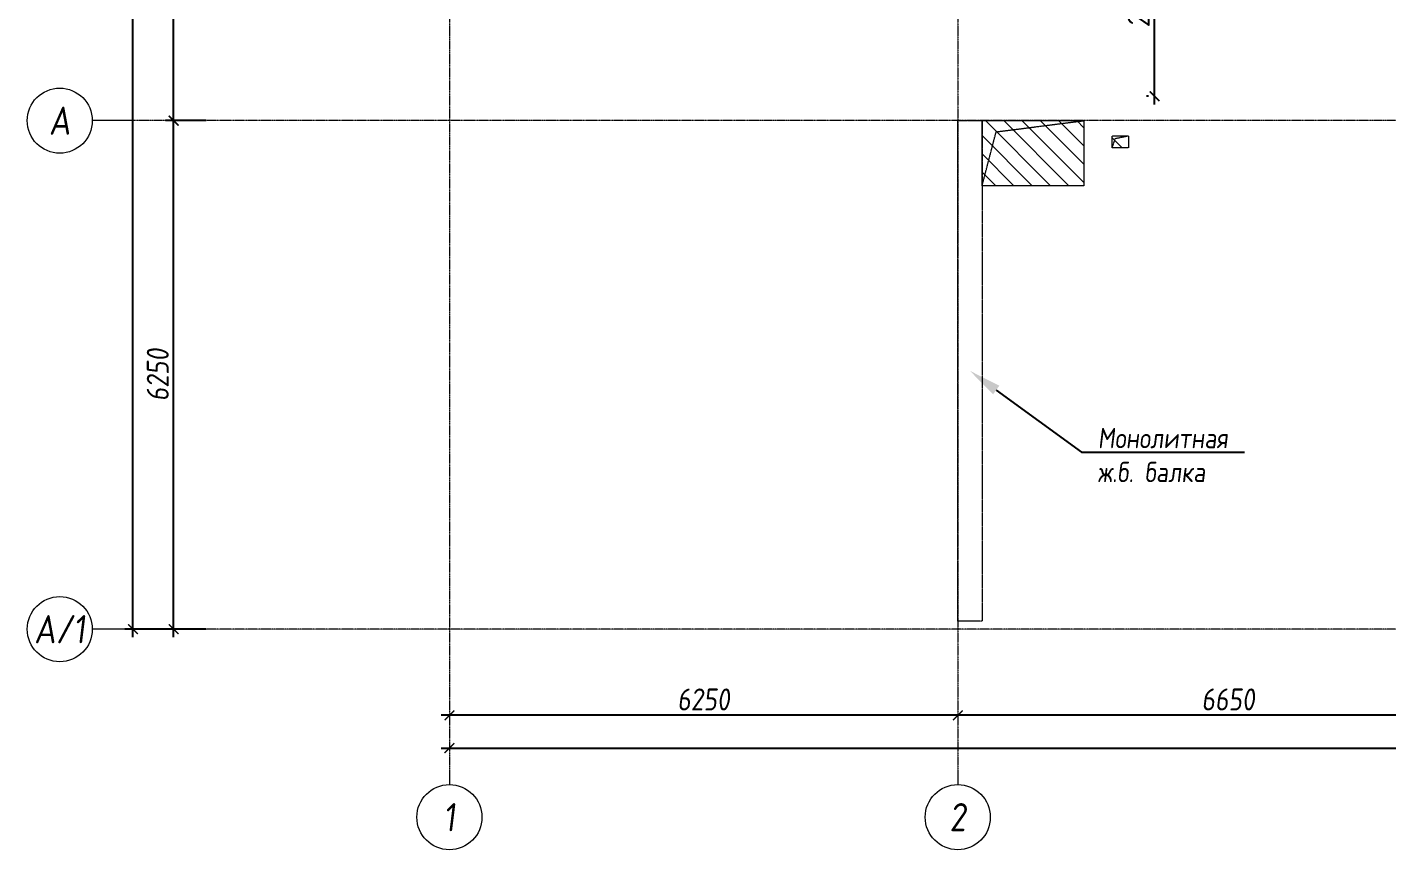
# Model space of a CAD drawing. Header units: millimetres. Extents: x -233751 to 529254, y -907864 to 285890.
# Drawn here: x 324364 to 341092, y 52494 to 62604 of the extents above; entities that cross this region are included whole.
import ezdxf
from ezdxf import colors
from ezdxf.entities.mleader import LeaderData, LeaderLine
from ezdxf.enums import TextEntityAlignment as Align
from ezdxf.math import Vec2, Vec3

# ---------------------------------------------------------------- set-up
doc = ezdxf.new("R2010")
doc.units = ezdxf.units.MM
doc.linetypes.add('ADSK_Штриховая_ш2 п1', pattern=[3, 2, -1])
doc.linetypes.add('осевая', pattern=[2, 1.25, -0.25, 0.25, -0.25])
doc.layers.get('0').update_dxf_attribs({"lineweight": 30})
doc.layers.get('Defpoints').update_dxf_attribs({"lineweight": 0})
for name, color, linetype, lineweight in [('КР_БалкиЖБ', 7, 'ADSK_Штриховая_ш2 п1', 5), ('КР_Оси', 7, 'Continuous', 5), ('КР_Размеры отверстия', 7, 'Continuous', 5), ('КР_Сущ отверстия', 6, 'Continuous', 15), ('КР_Тонкая', 250, 'Continuous', 0)]:
    doc.layers.add(name, color=color, linetype=linetype, lineweight=lineweight)
doc.styles.add('ISOCPEUR', font='isocpeur.ttf', dxfattribs={"width": 0.85, "oblique": 7})
doc.dimstyles.new('R_100', dxfattribs={"dimtxt": 270, "dimasz": 120, "dimexe": 100, "dimexo": 100, "dimgap": 60, "dimtad": 1, "dimdec": 0, "dimrnd": 5, "dimzin": 0, "dimdsep": 46, "dimtxsty": 'ISOCPEUR', "dimblk": 'ARCHTICK', "dimcen": 0, "dimdle": 100, "dimclrd": 256, "dimclre": 256, "dimclrt": 256, "dimadec": 0, "dimazin": 0, "dimtfac": 2, "dimtdec": 0, "dimtmove": 0, "dimatfit": 3, "dimfxl": 1, "dimtvp": 3, "dimtfill": 1, "dimtolj": 1, "dimtzin": 0, "dimarcsym": 0})

# ---------------------------------------------------------------- blocks, each defined once
blk = doc.blocks.new('*U2232')
at = {"color": 0, "linetype": 'Continuous', "lineweight": -2}
blk.add_line((-74924, 0), (-75424, 0), dxfattribs=at)
at = {"color": 0, "linetype": 'ByBlock', "lineweight": -2, "ltscale": 10}
blk.add_line((0, 0), (-74924, 0), dxfattribs=at)
at = {"color": 0, "linetype": 'Continuous', "lineweight": -2}
blk.add_circle((-75824, 0), 400, dxfattribs=at)
at = {"color": 0, "linetype": 'Continuous', "lineweight": -2, "style": 'ISOCPEUR', "oblique": 7, "width": 0.856383}
blk.add_text('А', height=347, dxfattribs=at).set_placement((-75824, 0), align=Align.MIDDLE_CENTER)
blk = doc.blocks.new('*U1884')
at = {"color": 0, "linetype": 'Continuous', "lineweight": -2}
blk.add_line((-74924, 0), (-75424, 0), dxfattribs=at)
at = {"color": 0, "linetype": 'ByBlock', "lineweight": -2, "ltscale": 10}
blk.add_line((0, 0), (-74924, 0), dxfattribs=at)
at = {"color": 0, "linetype": 'Continuous', "lineweight": -2}
blk.add_circle((-75824, 0), 400, dxfattribs=at)
at = {"color": 0, "linetype": 'Continuous', "lineweight": -2, "style": 'ISOCPEUR', "oblique": 7, "width": 0.856383}
blk.add_text('А/1', height=347.4, dxfattribs=at).set_placement((-75824, 0), align=Align.MIDDLE_CENTER)
blk = doc.blocks.new('*U1885')
at = {"color": 0, "linetype": 'ByBlock', "lineweight": -2, "ltscale": 10}
blk.add_line((0, 0), (0, -34307), dxfattribs=at)
at = {"color": 0, "linetype": 'Continuous', "lineweight": -2}
blk.add_line((0, -34307), (0, -34407), dxfattribs=at)
blk.add_circle((0, -34807), 400, dxfattribs=at)
at = {"color": 0, "linetype": 'Continuous', "lineweight": -2, "style": 'ISOCPEUR', "oblique": 7, "width": 0.856383}
blk.add_text('1', height=347, dxfattribs=at).set_placement((0, -34807), align=Align.MIDDLE_CENTER)
blk = doc.blocks.new('*U1886')
at = {"color": 0, "linetype": 'ByBlock', "lineweight": -2, "ltscale": 10}
blk.add_line((0, 0), (0, -34307), dxfattribs=at)
at = {"color": 0, "linetype": 'Continuous', "lineweight": -2}
blk.add_line((0, -34307), (0, -34407), dxfattribs=at)
blk.add_circle((0, -34807), 400, dxfattribs=at)
at = {"color": 0, "linetype": 'Continuous', "lineweight": -2, "style": 'ISOCPEUR', "oblique": 7, "width": 0.856383}
blk.add_text('2', height=347, dxfattribs=at).set_placement((0, -34807), align=Align.MIDDLE_CENTER)
blk = doc.blocks.new('_ArchTick')
at = {"color": 0, "linetype": 'ByBlock', "const_width": 0.15}
blk.add_lwpolyline([(-0.5, -0.5), (0.5, 0.5)], dxfattribs=at)
blk = doc.blocks.new('*D9')
at = {"layer": 'Defpoints', "color": 0, "transparency": 16777216}
for p in [(326164, 61456), (326666, 61456), (326666, 55206)]:
    blk.add_point(p, dxfattribs=at)
at = {"layer": 'КР_Оси', "lineweight": -2, "transparency": 16777216}
for p, q in [((326566, 61456), (326064, 61456)), ((326164, 55106), (326164, 61556)), ((326566, 55206), (326064, 55206))]:
    blk.add_line(p, q, dxfattribs=at)
at = {"layer": 'КР_Оси', "lineweight": -2, "transparency": 16777216, "xscale": 120, "yscale": 120, "zscale": 120}
for p, rotation in [((326164, 61456), 90), ((326164, 55206), 270)]:
    blk.add_blockref('_ArchTick', p, dxfattribs=dict(at, rotation=rotation))
at = {"layer": 'КР_Оси', "transparency": 16777216, "insert": (325969, 58331), "char_height": 270, "attachment_point": 5, "rotation": 90, "style": 'ISOCPEUR', "bg_fill": 3, "box_fill_scale": 1.1, "bg_fill_color": 256, "bg_fill_true_color": 13158600, "bg_fill_transparency": 0}
blk.add_mtext('\\A1;6250', dxfattribs=at)
blk = doc.blocks.new('*D10')
at = {"layer": 'Defpoints', "color": 0, "transparency": 16777216}
for p in [(325664, 94601), (326616, 94601), (326666, 55206)]:
    blk.add_point(p, dxfattribs=at)
at = {"layer": 'КР_Оси', "lineweight": -2, "transparency": 16777216}
for p, q in [((325664, 55106), (325664, 94701)), ((326516, 94601), (325564, 94601)), ((326566, 55206), (325564, 55206))]:
    blk.add_line(p, q, dxfattribs=at)
at = {"layer": 'КР_Оси', "lineweight": -2, "transparency": 16777216, "xscale": 120, "yscale": 120, "zscale": 120}
for p, rotation in [((325664, 94601), 90), ((325664, 55206), 270)]:
    blk.add_blockref('_ArchTick', p, dxfattribs=dict(at, rotation=rotation))
at = {"layer": 'КР_Оси', "transparency": 16777216, "insert": (325469, 73288), "char_height": 270, "attachment_point": 5, "rotation": 90, "style": 'ISOCPEUR', "bg_fill": 3, "box_fill_scale": 1.1, "bg_fill_color": 256, "bg_fill_true_color": 13158600, "bg_fill_transparency": 0}
blk.add_mtext('\\A1;39395', dxfattribs=at)
blk = doc.blocks.new('*D11')
at = {"layer": 'Defpoints', "color": 0, "transparency": 16777216}
for p in [(326164, 64716), (326264, 64716), (326666, 61456)]:
    blk.add_point(p, dxfattribs=at)
at = {"layer": 'КР_Оси', "lineweight": -2, "transparency": 16777216}
for p, q in [((326164, 61356), (326164, 64816)), ((326164, 64716), (326064, 64716)), ((326566, 61456), (326064, 61456))]:
    blk.add_line(p, q, dxfattribs=at)
at = {"layer": 'КР_Оси', "lineweight": -2, "transparency": 16777216, "xscale": 120, "yscale": 120, "zscale": 120}
for p, rotation in [((326164, 64716), 90), ((326164, 61456), 270)]:
    blk.add_blockref('_ArchTick', p, dxfattribs=dict(at, rotation=rotation))
at = {"layer": 'КР_Оси', "transparency": 16777216, "insert": (325969, 63086), "char_height": 270, "attachment_point": 5, "rotation": 90, "style": 'ISOCPEUR', "bg_fill": 3, "box_fill_scale": 1.1, "bg_fill_color": 256, "bg_fill_true_color": 13158600, "bg_fill_transparency": 0}
blk.add_mtext('\\A1;3260', dxfattribs=at)
blk = doc.blocks.new('*D20')
at = {"layer": 'Defpoints', "color": 0, "transparency": 16777216}
for p in [(329555, 53745), (397970, 53745), (397970, 53745)]:
    blk.add_point(p, dxfattribs=at)
at = {"layer": 'КР_Оси', "lineweight": -2, "transparency": 16777216}
blk.add_line((329455, 53745), (398070, 53745), dxfattribs=at)
at = {"layer": 'КР_Оси', "lineweight": -2, "transparency": 16777216, "xscale": 120, "yscale": 120, "zscale": 120, "rotation": 180}
blk.add_blockref('_ArchTick', (329555, 53745), dxfattribs=at)
at = {"layer": 'КР_Оси', "lineweight": -2, "transparency": 16777216, "xscale": 120, "yscale": 120, "zscale": 120}
blk.add_blockref('_ArchTick', (397970, 53745), dxfattribs=at)
at = {"layer": 'КР_Оси', "transparency": 16777216, "insert": (365456, 53940), "char_height": 270, "attachment_point": 5, "style": 'ISOCPEUR', "bg_fill": 3, "box_fill_scale": 1.1, "bg_fill_color": 256, "bg_fill_true_color": 13158600, "bg_fill_transparency": 0}
blk.add_mtext('\\A1;68415', dxfattribs=at)
blk = doc.blocks.new('*D31')
at = {"layer": 'Defpoints', "color": 0, "transparency": 16777216}
for p in [(335805, 54147), (335805, 54147), (342455, 54147)]:
    blk.add_point(p, dxfattribs=at)
at = {"layer": 'КР_Оси', "lineweight": -2, "transparency": 16777216}
blk.add_line((342555, 54147), (335705, 54147), dxfattribs=at)
at = {"layer": 'КР_Оси', "lineweight": -2, "transparency": 16777216, "xscale": 120, "yscale": 120, "zscale": 120, "rotation": 180}
blk.add_blockref('_ArchTick', (335805, 54147), dxfattribs=at)
at = {"layer": 'КР_Оси', "lineweight": -2, "transparency": 16777216, "xscale": 120, "yscale": 120, "zscale": 120}
blk.add_blockref('_ArchTick', (342455, 54147), dxfattribs=at)
at = {"layer": 'КР_Оси', "transparency": 16777216, "insert": (339130, 54342), "char_height": 270, "attachment_point": 5, "style": 'ISOCPEUR', "bg_fill": 3, "box_fill_scale": 1.1, "bg_fill_color": 256, "bg_fill_true_color": 13158600, "bg_fill_transparency": 0}
blk.add_mtext('\\A1;6650', dxfattribs=at)
blk = doc.blocks.new('*D32')
at = {"layer": 'Defpoints', "color": 0, "transparency": 16777216}
for p in [(329555, 54147), (329555, 54147), (335805, 54147)]:
    blk.add_point(p, dxfattribs=at)
at = {"layer": 'КР_Оси', "lineweight": -2, "transparency": 16777216}
blk.add_line((335905, 54147), (329455, 54147), dxfattribs=at)
at = {"layer": 'КР_Оси', "lineweight": -2, "transparency": 16777216, "xscale": 120, "yscale": 120, "zscale": 120, "rotation": 180}
blk.add_blockref('_ArchTick', (329555, 54147), dxfattribs=at)
at = {"layer": 'КР_Оси', "lineweight": -2, "transparency": 16777216, "xscale": 120, "yscale": 120, "zscale": 120}
blk.add_blockref('_ArchTick', (335805, 54147), dxfattribs=at)
at = {"layer": 'КР_Оси', "transparency": 16777216, "insert": (332680, 54342), "char_height": 270, "attachment_point": 5, "style": 'ISOCPEUR', "bg_fill": 3, "box_fill_scale": 1.1, "bg_fill_color": 256, "bg_fill_true_color": 13158600, "bg_fill_transparency": 0}
blk.add_mtext('\\A1;6250', dxfattribs=at)
blk = doc.blocks.new('*D53')
at = {"layer": 'Defpoints', "color": 0, "transparency": 16777216}
for p in [(338225, 64096), (338353, 64096), (338249, 61756)]:
    blk.add_point(p, dxfattribs=at)
at = {"layer": 'КР_Размеры отверстия', "lineweight": -2, "transparency": 16777216}
for p, q in [((338253, 64096), (338125, 64096)), ((338225, 61656), (338225, 64196)), ((338149, 61756), (338125, 61756))]:
    blk.add_line(p, q, dxfattribs=at)
at = {"layer": 'КР_Размеры отверстия', "lineweight": -2, "transparency": 16777216, "xscale": 120, "yscale": 120, "zscale": 120}
for p, rotation in [((338225, 64096), 90), ((338225, 61756), 270)]:
    blk.add_blockref('_ArchTick', p, dxfattribs=dict(at, rotation=rotation))
at = {"layer": 'КР_Размеры отверстия', "transparency": 16777216, "insert": (338030, 62926), "char_height": 270, "attachment_point": 5, "rotation": 90, "style": 'ISOCPEUR', "bg_fill": 3, "box_fill_scale": 1.1, "bg_fill_color": 256, "bg_fill_true_color": 13158600, "bg_fill_transparency": 0}
blk.add_mtext('\\A1;2340', dxfattribs=at)

msp = doc.modelspace()

# ---------------------------------------------------------------- hatches: boundary and pattern name
at = {"layer": 'КР_Сущ отверстия'}
h = msp.add_hatch(dxfattribs=at)
h.set_pattern_fill('ANSI31', scale=50, angle=90, style=0)
h.paths.add_polyline_path([(337354.6, 60655.7), (337354.6, 61455.7), (336104.6, 61455.7), (336104.6, 60655.7)])
h = msp.add_hatch(dxfattribs=at)
h.set_pattern_fill('ANSI31', scale=50, angle=90, style=0)
h.paths.add_polyline_path([(337904.6, 61270.7), (337704.6, 61270.7), (337704.6, 61120.7), (337904.6, 61120.7)])

# ---------------------------------------------------------------- linework, layer by layer
at = {"layer": 'КР_БалкиЖБ', "ltscale": 2}
msp.add_lwpolyline([(335804.6, 55305.7), (335804.6, 61455.7), (336104.6, 61455.7), (336104.6, 55305.7)], close=True, dxfattribs=at)
at = {"layer": 'КР_Сущ отверстия', "linetype": 'ADSK_Штриховая_ш2 п1'}
msp.add_lwpolyline([(336104.6, 61455.7), (337354.6, 61455.7), (337354.6, 60655.7), (336104.6, 60655.7)], close=True, dxfattribs=at)
msp.add_lwpolyline([(336104.6, 60655.7), (336277.3, 61318.4), (337354.6, 61455.7)], dxfattribs=at)
at = {"layer": 'КР_Сущ отверстия', "linetype": 'ADSK_Штриховая_ш2 п1', "ltscale": 0.3}
msp.add_lwpolyline([(337704.6, 61270.7), (337904.6, 61270.7), (337904.6, 61120.7), (337704.6, 61120.7)], close=True, dxfattribs=at)
msp.add_lwpolyline([(337704.6, 61120.7), (337741.4, 61237.1), (337904.6, 61270.7)], dxfattribs=at)

# ---------------------------------------------------------------- block references
at = {"layer": 'КР_Оси', "linetype": 'осевая'}
for name, p in [('*U1885', (329554.6, 87701.9)), ('*U1886', (335804.6, 87701.9)), ('*U2232', (400588, 61455.7)), ('*U1884', (400588, 55205.7))]:
    msp.add_blockref(name, p, dxfattribs=at)

# ---------------------------------------------------------------- leaders
at = {"layer": 'КР_Тонкая', "lineweight": 5}
ml = msp.add_multileader_mtext('Standard', dxfattribs=at)
ml.set_content('Монолитная\\Pж.б. балка', color=256, style='ISOCPEUR')
ml.set_leader_properties()
ml.build(insert=Vec2(0, 0))
ml.multileader.update_dxf_attribs({"has_dogleg": 0, "text_left_attachment_type": 6, "text_right_attachment_type": 6, "arrow_head_size": 400, "scale": 100})
ctx = ml.context
ctx.base_point, ctx.scale, ctx.char_height, ctx.arrow_head_size, ctx.landing_gap_size, ctx.plane_origin = Vec3(337326, 57379.4), 100, 250, 400, 200, Vec3(335954.6, 58380.7)
ctx.left_attachment, ctx.right_attachment = 6, 6
notes = []
notes.append((ctx, [(0, (1, 1, 0), (336526, 57379.4), (1, 0), 800, [(0, [(335954.6, 58380.7)], 0, [])])]))
ctx.mtext.insert, ctx.mtext.flow_direction = Vec3(337526, 57679.4), 5
for ctx, leaders in notes:
    for number, flags, end, landing, length, lines in leaders:
        leader = LeaderData()
        leader.index, (leader.has_last_leader_line, leader.has_dogleg_vector, leader.attachment_direction) = number, flags
        leader.last_leader_point, leader.dogleg_vector, leader.dogleg_length = Vec3(end), Vec3(landing), length
        for number, points, colour, breaks in lines:
            line = LeaderLine()
            line.index, line.vertices, line.color, line.breaks = number, Vec3.list(points), colors.encode_raw_color(colour), breaks
            leader.lines.append(line)
        ctx.leaders.append(leader)

# ---------------------------------------------------------------- next in the draw order: dimensions: what is measured, and where the dimension line sits
at = {"layer": 'КР_Оси'}
dim = msp.add_linear_dim(base=(326163.8, 61455.7), p1=(326666.3, 55205.7), p2=(326666.3, 61455.7), angle=90, dimstyle='R_100', override={"dimpost": '\\X'}, dxfattribs=at)
dim.commit()
dim.dimension.update_dxf_attribs({"geometry": '*D9', "text_midpoint": (325968.8, 58330.7)})
dim = msp.add_linear_dim(base=(397969.6, 53745), p1=(329554.6, 53745), p2=(397969.6, 53745), dimstyle='R_100', override={"dimpost": '\\X'}, dxfattribs=at)
dim.commit()
dim.dimension.update_dxf_attribs({"geometry": '*D20', "text_midpoint": (365455.9, 53745), "dimtype": 160})
at = {"layer": 'КР_Размеры отверстия'}
dim = msp.add_linear_dim(base=(338225, 64095.7), p1=(338249.4, 61755.7), p2=(338353.2, 64095.7), angle=90, dimstyle='R_100', override={"dimpost": '\\X'}, dxfattribs=at)
dim.commit()
dim.dimension.update_dxf_attribs({"geometry": '*D53', "text_midpoint": (338030, 62925.7)})

# ---------------------------------------------------------------- next in the draw order: dimensions: what is measured, and where the dimension line sits
at = {"layer": 'КР_Оси'}
dim = msp.add_linear_dim(base=(325663.8, 94600.7), p1=(326666.3, 55205.7), p2=(326616.3, 94600.7), angle=90, dimstyle='R_100', override={"dimpost": '\\X'}, dxfattribs=at)
dim.commit()
dim.dimension.update_dxf_attribs({"geometry": '*D10', "text_midpoint": (325663.8, 73287.6), "dimtype": 160})
dim = msp.add_linear_dim(base=(335804.6, 54147.1), p1=(342454.6, 54147.1), p2=(335804.6, 54147.1), dimstyle='R_100', override={"dimpost": '\\X', "dimtmove": 1}, dxfattribs=at)
dim.commit()
dim.dimension.update_dxf_attribs({"geometry": '*D31', "text_midpoint": (339129.6, 54342.1)})

# ---------------------------------------------------------------- next in the draw order: dimensions: what is measured, and where the dimension line sits
dim = msp.add_linear_dim(base=(326163.8, 64715.7), p1=(326666.3, 61455.7), p2=(326263.8, 64715.7), angle=90, dimstyle='R_100', override={"dimpost": '\\X'}, dxfattribs=at)
dim.commit()
dim.dimension.update_dxf_attribs({"geometry": '*D11', "text_midpoint": (325968.8, 63085.7)})
dim = msp.add_linear_dim(base=(329554.6, 54147.1), p1=(335804.6, 54147.1), p2=(329554.6, 54147.1), dimstyle='R_100', override={"dimpost": '\\X', "dimtmove": 1}, dxfattribs=at)
dim.commit()
dim.dimension.update_dxf_attribs({"geometry": '*D32', "text_midpoint": (332679.6, 54342.1)})

doc.saveas('drawing.dxf')
